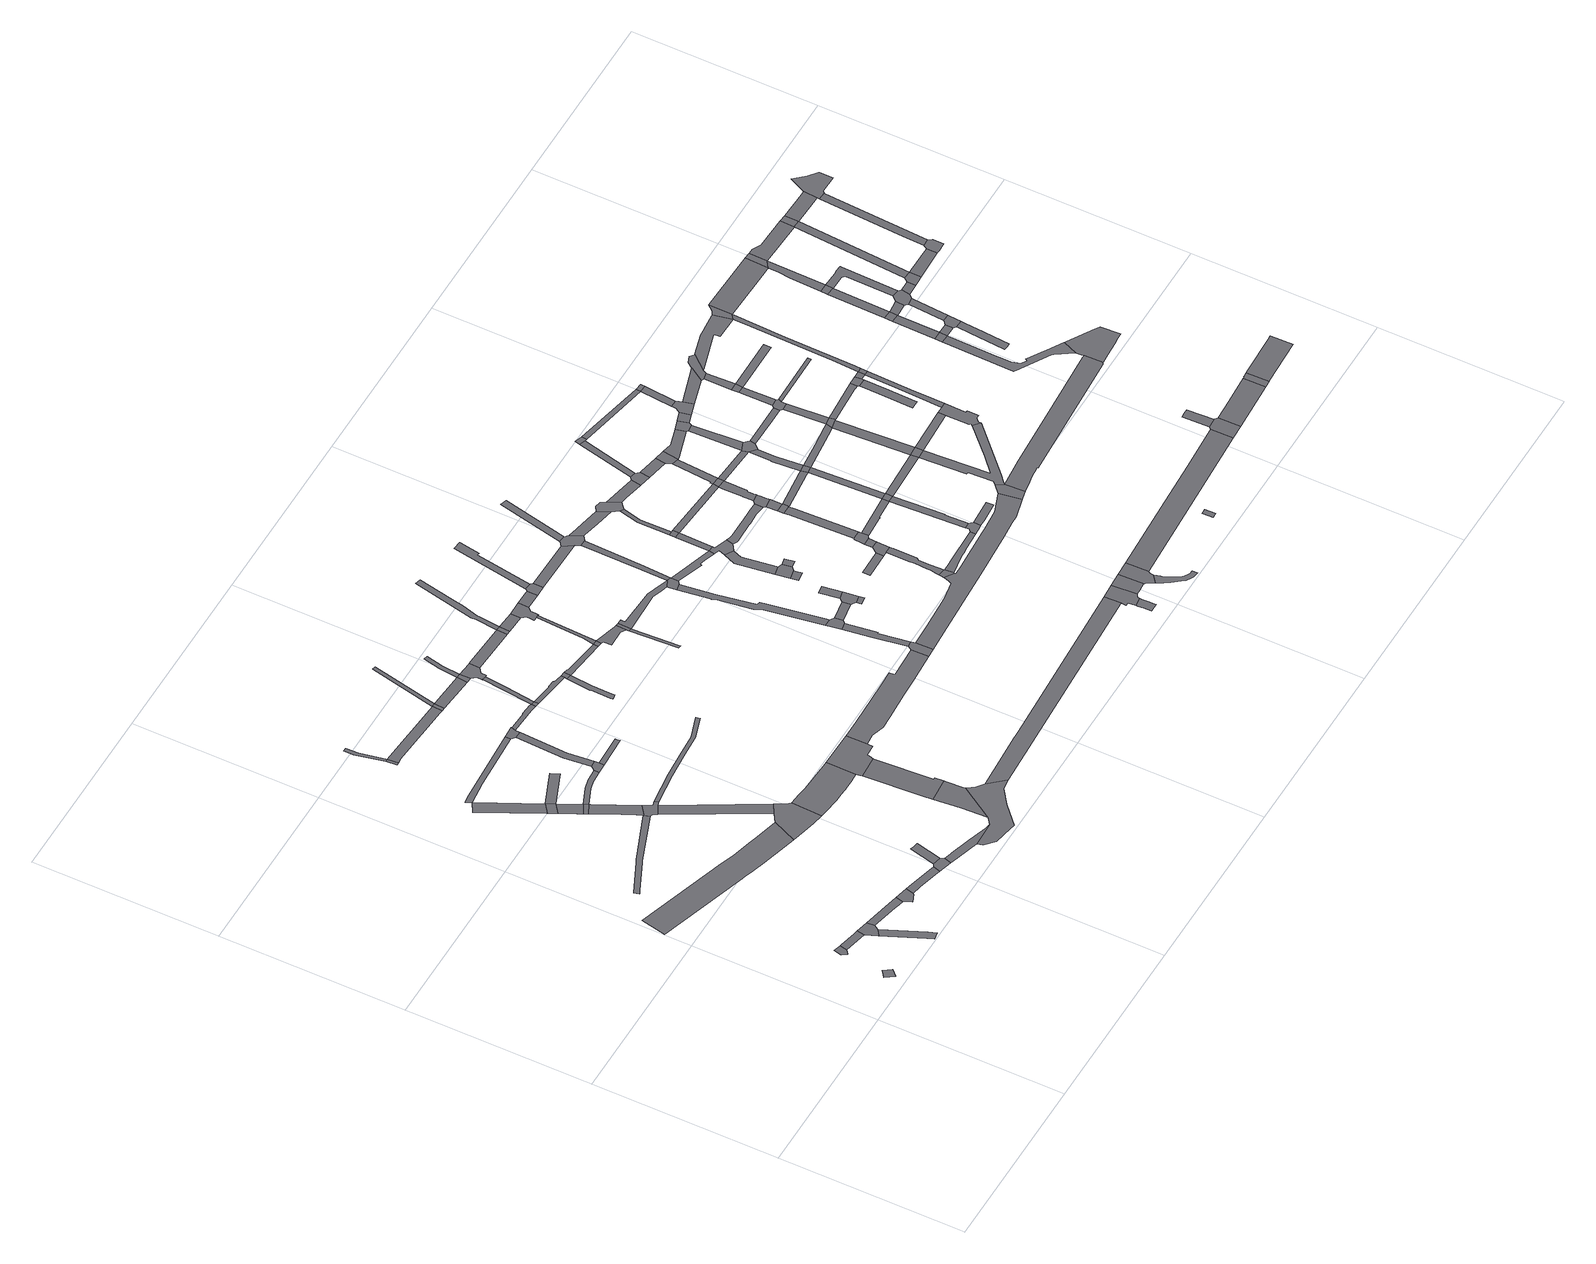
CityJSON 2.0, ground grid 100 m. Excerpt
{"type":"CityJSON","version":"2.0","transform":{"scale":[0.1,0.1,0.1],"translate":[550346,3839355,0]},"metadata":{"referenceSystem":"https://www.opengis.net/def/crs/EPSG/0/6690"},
"CityObjects":{
"road1":{"type":"Road","attributes":{"RoadStructureAttribute.sectionType":"1"},"geometry":[{"type":"MultiSurface","lod":"1","boundaries":[[[0,1,2,3,4]]]}]},
"road2":{"type":"Road","geometry":[{"type":"MultiSurface","lod":"1","boundaries":[[[5,6,7,8,9]]]}]},
"road3":{"type":"Road","attributes":{"RoadStructureAttribute.sectionType":"1"},"geometry":[{"type":"MultiSurface","lod":"1","boundaries":[[[10,11,9,8,12,13]]]}]},
"road4":{"type":"Road","geometry":[{"type":"MultiSurface","lod":"1","boundaries":[[[13,12,14,15,16,17]]]}]},
"road5":{"type":"Road","attributes":{"RoadStructureAttribute.sectionType":"1"},"geometry":[{"type":"MultiSurface","lod":"1","boundaries":[[[18,15,14,19,20,21]]]}]},
"road6":{"type":"Road","attributes":{"RoadStructureAttribute.sectionType":"1"},"geometry":[{"type":"MultiSurface","lod":"1","boundaries":[[[22,17,16,23,24,25,26]]]}]},
"road7":{"type":"Road","attributes":{"function":"3","RoadStructureAttribute.sectionType":"1"},"geometry":[{"type":"MultiSurface","lod":"1","boundaries":[[[27,28,29,30,31,32,33,34,35,36,37,38,39]]]}]},
"road8":{"type":"Road","geometry":[{"type":"MultiSurface","lod":"1","boundaries":[[[26,25,40,41,42,43,44]]]}]},
"road9":{"type":"Road","attributes":{"RoadStructureAttribute.sectionType":"1"},"geometry":[{"type":"MultiSurface","lod":"1","boundaries":[[[45,46,47,48,49,50,51,52,53]]]}]},
"road10":{"type":"Road","attributes":{"RoadStructureAttribute.sectionType":"1"},"geometry":[{"type":"MultiSurface","lod":"1","boundaries":[[[54,55,44,43,56,57,58,59]]]}]},
"road11":{"type":"Road","attributes":{"RoadStructureAttribute.sectionType":"1"},"geometry":[{"type":"MultiSurface","lod":"1","boundaries":[[[60,61,62,63]]]}]},
"road12":{"type":"Road","geometry":[{"type":"MultiSurface","lod":"1","boundaries":[[[63,62,64,65]]]}]},
"road13":{"type":"Road","attributes":{"RoadStructureAttribute.sectionType":"1"},"geometry":[{"type":"MultiSurface","lod":"1","boundaries":[[[66,67,65,64,68,69,70]]]}]},
"road14":{"type":"Road","geometry":[{"type":"MultiSurface","lod":"1","boundaries":[[[71,59,58,72,73,74]]]}]},
"road15":{"type":"Road","geometry":[{"type":"MultiSurface","lod":"1","boundaries":[[[70,69,75,76]]]}]},
"road16":{"type":"Road","attributes":{"RoadStructureAttribute.sectionType":"1"},"geometry":[{"type":"MultiSurface","lod":"1","boundaries":[[[77,76,75,78,79,80,81]]]}]},
"road17":{"type":"Road","geometry":[{"type":"MultiSurface","lod":"1","boundaries":[[[82,83,84,71,74]]]}]},
"road18":{"type":"Road","geometry":[{"type":"MultiSurface","lod":"1","boundaries":[[[85,86,87,81,80,45,53,88,89,90,91,92,93]]]}]},
"road19":{"type":"Road","geometry":[{"type":"MultiSurface","lod":"1","boundaries":[[[94,95,63,65]]]}]},
"road20":{"type":"Road","geometry":[{"type":"MultiSurface","lod":"1","boundaries":[[[96,97,98,99]]]}]},
"road21":{"type":"Road","geometry":[{"type":"MultiSurface","lod":"1","boundaries":[[[100,101,102,39,38,103,104,105,106]]]}]},
"road22":{"type":"Road","attributes":{"RoadStructureAttribute.sectionType":"1"},"geometry":[{"type":"MultiSurface","lod":"1","boundaries":[[[107,108,91,90,102,101]]]}]},
"road23":{"type":"Road","attributes":{"RoadStructureAttribute.sectionType":"1"},"geometry":[{"type":"MultiSurface","lod":"1","boundaries":[[[109,110,97,96,111,112]]]}]},
"road24":{"type":"Road","attributes":{"RoadStructureAttribute.sectionType":"1"},"geometry":[{"type":"MultiSurface","lod":"1","boundaries":[[[113,114,115,70,76,116,117,118]]]}]},
"road25":{"type":"Road","attributes":{"RoadStructureAttribute.sectionType":"1"},"geometry":[{"type":"MultiSurface","lod":"1","boundaries":[[[119,120,121,60,122,123]]]}]},
"road26":{"type":"Road","geometry":[{"type":"MultiSurface","lod":"1","boundaries":[[[124,125,126,127,73,72,128,129,130]]]}]},
"road27":{"type":"Road","geometry":[{"type":"MultiSurface","lod":"1","boundaries":[[[131,132,113,118,133,134]]]}]},
"road28":{"type":"Road","attributes":{"RoadStructureAttribute.sectionType":"1"},"geometry":[{"type":"MultiSurface","lod":"1","boundaries":[[[135,96,99,136,137,138,139]]]}]},
"road29":{"type":"Road","attributes":{"RoadStructureAttribute.sectionType":"1"},"geometry":[{"type":"MultiSurface","lod":"1","boundaries":[[[140,141,132,131,142,143]]]}]},
"road30":{"type":"Road","attributes":{"function":"3","RoadStructureAttribute.sectionType":"1"},"geometry":[{"type":"MultiSurface","lod":"1","boundaries":[[[144,145,146,147,148,106,105,149,150,151,152,153,154,155,156,157,158]]]}]},
"road31":{"type":"Road","geometry":[{"type":"MultiSurface","lod":"1","boundaries":[[[159,160,161,162,163,164,165,130,129,166,167,168,169,170,171,172,173,174,175]]]}]},
"road32":{"type":"Road","geometry":[{"type":"MultiSurface","lod":"1","boundaries":[[[176,177,178,179,134,133]]]}]},
"road33":{"type":"Road","attributes":{"RoadStructureAttribute.sectionType":"1"},"geometry":[{"type":"MultiSurface","lod":"1","boundaries":[[[180,181,182,183,184,185,186,187,188,93,92]]]}]},
"road34":{"type":"Road","geometry":[{"type":"MultiSurface","lod":"1","boundaries":[[[189,119,123,140,143,190]]]}]},
"road35":{"type":"Road","attributes":{"function":"3","RoadStructureAttribute.sectionType":"1"},"geometry":[{"type":"MultiSurface","lod":"1","boundaries":[[[191,165,164,192,193,194,195,196]]]}]},
"road36":{"type":"Road","attributes":{"function":"3","RoadStructureAttribute.sectionType":"7"},"geometry":[{"type":"MultiSurface","lod":"1","boundaries":[[[197,198,199,200,201,202,196,195]]]}]},
"road37":{"type":"Road","geometry":[{"type":"MultiSurface","lod":"1","boundaries":[[[203,139,138,204,205]]]}]},
"road38":{"type":"Road","attributes":{"RoadStructureAttribute.sectionType":"1"},"geometry":[{"type":"MultiSurface","lod":"1","boundaries":[[[206,207,208,209,189,190,210,211,212]]]}]},
"road39":{"type":"Road","geometry":[{"type":"MultiSurface","lod":"1","boundaries":[[[213,214,158,157,201,200,215,216,217,218,219]]]}]},
"road40":{"type":"Road","attributes":{"RoadStructureAttribute.sectionType":"1"},"geometry":[{"type":"MultiSurface","lod":"1","boundaries":[[[220,221,203,205,222]]]}]},
"road41":{"type":"Road","attributes":{"RoadStructureAttribute.sectionType":"1"},"geometry":[{"type":"MultiSurface","lod":"1","boundaries":[[[223,224,205,204,225,226]]]}]},
"road42":{"type":"Road","geometry":[{"type":"MultiSurface","lod":"1","boundaries":[[[212,211,227,228]]]}]},
"road43":{"type":"Road","attributes":{"RoadStructureAttribute.sectionType":"1"},"geometry":[{"type":"MultiSurface","lod":"1","boundaries":[[[229,230,212,228,231,232]]]}]},
"road44":{"type":"Road","geometry":[{"type":"MultiSurface","lod":"1","boundaries":[[[226,225,233,234]]]}]},
"road45":{"type":"Road","attributes":{"RoadStructureAttribute.sectionType":"1"},"geometry":[{"type":"MultiSurface","lod":"1","boundaries":[[[235,236,237,238,228,227,239,240]]]}]},
"road46":{"type":"Road","geometry":[{"type":"MultiSurface","lod":"1","boundaries":[[[241,234,233,242,243,244,229,232,245,246,247,248,249]]]}]},
"road47":{"type":"Road","geometry":[{"type":"MultiSurface","lod":"1","boundaries":[[[250,251,252,253,226,234]]]}]},
"road48":{"type":"Road","attributes":{"RoadStructureAttribute.sectionType":"1"},"geometry":[{"type":"MultiSurface","lod":"1","boundaries":[[[254,255,256,257,258,259,260,261,262,263,264]]]}]},
"road49":{"type":"Road","geometry":[{"type":"MultiSurface","lod":"1","boundaries":[[[240,239,254,264,265]]]}]},
"road50":{"type":"Road","attributes":{"RoadStructureAttribute.sectionType":"1"},"geometry":[{"type":"MultiSurface","lod":"1","boundaries":[[[266,267,249,248,268,269]]]}]},
"road51":{"type":"Road","attributes":{"RoadStructureAttribute.sectionType":"1"},"geometry":[{"type":"MultiSurface","lod":"1","boundaries":[[[270,271,265,264,272,273]]]}]},
"road52":{"type":"Road","attributes":{"RoadStructureAttribute.sectionType":"1"},"geometry":[{"type":"MultiSurface","lod":"1","boundaries":[[[274,275,276,277,278,219,218,279,280,281,282,283,284,285,286]]]}]},
"road53":{"type":"Road","geometry":[{"type":"MultiSurface","lod":"1","boundaries":[[[269,268,287,288]]]}]},
"road54":{"type":"Road","geometry":[{"type":"MultiSurface","lod":"1","boundaries":[[[273,272,289,290]]]}]},
"road55":{"type":"Road","attributes":{"RoadStructureAttribute.sectionType":"1"},"geometry":[{"type":"MultiSurface","lod":"1","boundaries":[[[291,292,288,287,293,294]]]}]},
"road56":{"type":"Road","attributes":{"RoadStructureAttribute.sectionType":"1"},"geometry":[{"type":"MultiSurface","lod":"1","boundaries":[[[295,296,297,273,290,298]]]}]},
"road57":{"type":"Road","attributes":{"RoadStructureAttribute.sectionType":"1"},"geometry":[{"type":"MultiSurface","lod":"1","boundaries":[[[299,290,289,300,301,302,303,304]]]}]},
"road58":{"type":"Road","attributes":{"RoadStructureAttribute.sectionType":"1"},"geometry":[{"type":"MultiSurface","lod":"1","boundaries":[[[305,306,307,308,309,310]]]}]},
"road59":{"type":"Road","attributes":{"RoadStructureAttribute.sectionType":"1"},"geometry":[{"type":"MultiSurface","lod":"1","boundaries":[[[311,312,313,269,288,314,315,316,317,318]]]}]},
"road60":{"type":"Road","attributes":{"function":"3","RoadStructureAttribute.sectionType":"1"},"geometry":[{"type":"MultiSurface","lod":"1","boundaries":[[[319,320,321,322,323,324,175,174,325,326]]]}]},
"road61":{"type":"Road","geometry":[{"type":"MultiSurface","lod":"1","boundaries":[[[294,293,327,328,329,295,298,330,331,332,333,334]]]}]},
"road62":{"type":"Road","geometry":[{"type":"MultiSurface","lod":"1","boundaries":[[[304,303,310,309,335]]]}]},
"road63":{"type":"Road","attributes":{"RoadStructureAttribute.sectionType":"1"},"geometry":[{"type":"MultiSurface","lod":"1","boundaries":[[[336,334,333,337,338]]]}]},
"road64":{"type":"Road","geometry":[{"type":"MultiSurface","lod":"1","boundaries":[[[339,340,286,285,341,342]]]}]},
"road65":{"type":"Road","geometry":[{"type":"MultiSurface","lod":"1","boundaries":[[[343,344,338,337,345,346,347,348]]]}]},
"road66":{"type":"Road","attributes":{"RoadStructureAttribute.sectionType":"1"},"geometry":[{"type":"MultiSurface","lod":"1","boundaries":[[[349,350,351,352,353,335,309,354,355,356,357,358]]]}]},
"road67":{"type":"Road","attributes":{"RoadStructureAttribute.sectionType":"1"},"geometry":[{"type":"MultiSurface","lod":"1","boundaries":[[[359,360,361,362,363,364,340,339]]]}]},
"road68":{"type":"Road","geometry":[{"type":"MultiSurface","lod":"1","boundaries":[[[365,366,367,363,362,368,369]]]}]},
"road69":{"type":"Road","attributes":{"RoadStructureAttribute.sectionType":"1"},"geometry":[{"type":"MultiSurface","lod":"1","boundaries":[[[370,343,348,371,372,373]]]}]},
"road70":{"type":"Road","attributes":{"RoadStructureAttribute.sectionType":"1"},"geometry":[{"type":"MultiSurface","lod":"1","boundaries":[[[374,375,376,377,378,379,380,381,382,383,384,385,366,365]]]}]},
"road71":{"type":"Road","attributes":{"RoadStructureAttribute.sectionType":"1"},"geometry":[{"type":"MultiSurface","lod":"1","boundaries":[[[386,369,368,387]]]}]},
"road72":{"type":"Road","geometry":[{"type":"MultiSurface","lod":"1","boundaries":[[[358,357,380,379,388,389]]]}]},
"road73":{"type":"Road","attributes":{"RoadStructureAttribute.sectionType":"1"},"geometry":[{"type":"MultiSurface","lod":"1","boundaries":[[[390,346,345,391,392,393]]]}]},
"road74":{"type":"Road","geometry":[{"type":"MultiSurface","lod":"1","boundaries":[[[394,395,386,387,396,397]]]}]},
"road75":{"type":"Road","geometry":[{"type":"MultiSurface","lod":"1","boundaries":[[[398,399,397,396]]]}]},
"road76":{"type":"Road","attributes":{"RoadStructureAttribute.sectionType":"1"},"geometry":[{"type":"MultiSurface","lod":"1","boundaries":[[[400,401,395,394]]]}]},
"road77":{"type":"Road","attributes":{"RoadStructureAttribute.sectionType":"1"},"geometry":[{"type":"MultiSurface","lod":"1","boundaries":[[[402,403,358,389,404,405]]]}]},
"road78":{"type":"Road","attributes":{"RoadStructureAttribute.sectionType":"1"},"geometry":[{"type":"MultiSurface","lod":"1","boundaries":[[[406,389,388,407,408,409,410,411]]]}]},
"road79":{"type":"Road","attributes":{"RoadStructureAttribute.sectionType":"1"},"geometry":[{"type":"MultiSurface","lod":"1","boundaries":[[[412,413,414,415]]]}]},
"road80":{"type":"Road","geometry":[{"type":"MultiSurface","lod":"1","boundaries":[[[416,417,393,392,418,402,405,419,420,421,422,423,424]]]}]},
"road81":{"type":"Road","geometry":[{"type":"MultiSurface","lod":"1","boundaries":[[[425,426,415,414,427,428]]]}]},
"road82":{"type":"Road","attributes":{"RoadStructureAttribute.sectionType":"1"},"geometry":[{"type":"MultiSurface","lod":"1","boundaries":[[[429,430,426,425,431,432]]]}]},
"road83":{"type":"Road","geometry":[{"type":"MultiSurface","lod":"1","boundaries":[[[433,434,428,427]]]}]},
"road84":{"type":"Road","attributes":{"RoadStructureAttribute.sectionType":"1"},"geometry":[{"type":"MultiSurface","lod":"1","boundaries":[[[435,416,424,436]]]}]},
"road85":{"type":"Road","geometry":[{"type":"MultiSurface","lod":"1","boundaries":[[[411,410,437,429,432,438,439,440,441,442]]]}]},
"road86":{"type":"Road","attributes":{"RoadStructureAttribute.sectionType":"1"},"geometry":[{"type":"MultiSurface","lod":"1","boundaries":[[[443,411,442,444]]]}]},
"road87":{"type":"Road","attributes":{"RoadStructureAttribute.sectionType":"1"},"geometry":[{"type":"MultiSurface","lod":"1","boundaries":[[[445,446,447,421,420,448,449,450,451]]]}]},
"road88":{"type":"Road","geometry":[{"type":"MultiSurface","lod":"1","boundaries":[[[452,453,454,455]]]}]},
"road89":{"type":"Road","attributes":{"RoadStructureAttribute.sectionType":"1"},"geometry":[{"type":"MultiSurface","lod":"1","boundaries":[[[456,457,458,459,460,461,462,463,464,465]]]}]},
"road90":{"type":"Road","geometry":[{"type":"MultiSurface","lod":"1","boundaries":[[[466,467,443,444,468]]]}]},
"road91":{"type":"Road","geometry":[{"type":"MultiSurface","lod":"1","boundaries":[[[469,470,471,472,473,474,475,476,477,478]]]}]},
"road92":{"type":"Road","geometry":[{"type":"MultiSurface","lod":"1","boundaries":[[[479,319,326,480,481,482,460,459,483,484,485]]]}]},
"road93":{"type":"Road","geometry":[{"type":"MultiSurface","lod":"1","boundaries":[[[486,487,488,489,490,491,492,493,473,472,494,495,496,497,498,499,500,342,341,501,502,503,504,505,506,507]]]}]},
"road94":{"type":"Road","attributes":{"RoadStructureAttribute.sectionType":"1"},"geometry":[{"type":"MultiSurface","lod":"1","boundaries":[[[508,509,510,467,466,511,512]]]}]},
"road95":{"type":"Road","attributes":{"RoadStructureAttribute.sectionType":"1"},"geometry":[{"type":"MultiSurface","lod":"1","boundaries":[[[513,514,515,516,517,518,519,520,469,478,521,522,523,524,525]]]}]},
"road96":{"type":"Road","geometry":[{"type":"MultiSurface","lod":"1","boundaries":[[[526,452,455,513,525,527]]]}]},
"road97":{"type":"Road","geometry":[{"type":"MultiSurface","lod":"1","boundaries":[[[528,451,450,529,508,512,530,531,532,533,534,535]]]}]},
"road98":{"type":"Road","attributes":{"function":"3","RoadStructureAttribute.sectionType":"1"},"geometry":[{"type":"MultiSurface","lod":"1","boundaries":[[[536,479,485,537,538,539]]]}]},
"road99":{"type":"Road","attributes":{"RoadStructureAttribute.sectionType":"1"},"geometry":[{"type":"MultiSurface","lod":"1","boundaries":[[[540,541,542,543,544,545,439,438,546,547,548,549,550,551,552,553,554,555,556,557,558]]]}]},
"road100":{"type":"Road","attributes":{"RoadStructureAttribute.sectionType":"1"},"geometry":[{"type":"MultiSurface","lod":"1","boundaries":[[[559,526,527,560]]]}]},
"road101":{"type":"Road","geometry":[{"type":"MultiSurface","lod":"1","boundaries":[[[561,562,563,564,559,560,565,566,567,568,569]]]}]},
"road102":{"type":"Road","attributes":{"RoadStructureAttribute.sectionType":"1"},"geometry":[{"type":"MultiSurface","lod":"1","boundaries":[[[570,571,572,476,475,573,574,575,576,577,578]]]}]},
"road103":{"type":"Road","attributes":{"RoadStructureAttribute.sectionType":"1"},"geometry":[{"type":"MultiSurface","lod":"1","boundaries":[[[468,444,579,580]]]}]},
"road104":{"type":"Road","geometry":[{"type":"MultiSurface","lod":"1","boundaries":[[[581,536,539,582,583,584,585,586,587,588,589]]]}]},
"road105":{"type":"Road","attributes":{"RoadStructureAttribute.sectionType":"1"},"geometry":[{"type":"MultiSurface","lod":"1","boundaries":[[[590,591,592,593,594,595,596,585,584,597,598,599,600,601,602,603,604,605]]]}]},
"road106":{"type":"Road","attributes":{"RoadStructureAttribute.sectionType":"1"},"geometry":[{"type":"MultiSurface","lod":"1","boundaries":[[[606,607,608,609,610,533,532,611,612,613,614]]]}]},
"road107":{"type":"Road","attributes":{"RoadStructureAttribute.sectionType":"1"},"geometry":[{"type":"MultiSurface","lod":"1","boundaries":[[[615,616,617,618,562,561]]]}]},
"road108":{"type":"Road","geometry":[{"type":"MultiSurface","lod":"1","boundaries":[[[619,620,617,616,621]]]}]},
"road109":{"type":"Road","attributes":{"RoadStructureAttribute.sectionType":"1"},"geometry":[{"type":"MultiSurface","lod":"1","boundaries":[[[622,623,624,625,620,619]]]}]},
"road110":{"type":"Road","geometry":[{"type":"MultiSurface","lod":"1","boundaries":[[[626,627,628,629,630,631,558,557,632,624,623]]]}]},
"road111":{"type":"Road","attributes":{"RoadStructureAttribute.sectionType":"1"},"geometry":[{"type":"MultiSurface","lod":"1","boundaries":[[[633,634,635,569,568,636,637,638,639,640]]]}]},
"road112":{"type":"Road","geometry":[{"type":"MultiSurface","lod":"1","boundaries":[[[641,614,613,642,643,644]]]}]},
"road113":{"type":"Road","geometry":[{"type":"MultiSurface","lod":"1","boundaries":[[[645,646,647,648,570,578,649,650,651,652,653]]]}]},
"road114":{"type":"Road","attributes":{"RoadStructureAttribute.sectionType":"1"},"geometry":[{"type":"MultiSurface","lod":"1","boundaries":[[[579,654,655,656,657,658,659,660,630,629,661,662,663,664,665,666]]]}]},
"road115":{"type":"Road","geometry":[{"type":"MultiSurface","lod":"1","boundaries":[[[580,579,666,667]]]}]},
"road116":{"type":"Road","attributes":{"RoadStructureAttribute.sectionType":"1"},"geometry":[{"type":"MultiSurface","lod":"1","boundaries":[[[640,646,645,668,669,670]]]}]},
"road117":{"type":"Road","attributes":{"RoadStructureAttribute.sectionType":"1"},"geometry":[{"type":"MultiSurface","lod":"1","boundaries":[[[671,643,642,672,673]]]}]},
"road118":{"type":"Road","attributes":{"RoadStructureAttribute.sectionType":"1"},"geometry":[{"type":"MultiSurface","lod":"1","boundaries":[[[674,675,619,621,676,677]]]}]},
"road119":{"type":"Road","attributes":{"RoadStructureAttribute.sectionType":"1"},"geometry":[{"type":"MultiSurface","lod":"1","boundaries":[[[678,641,644,679]]]}]},
"road120":{"type":"Road","attributes":{"RoadStructureAttribute.sectionType":"1"},"geometry":[{"type":"MultiSurface","lod":"1","boundaries":[[[680,681,682,580,667,683,684]]]}]},
"road121":{"type":"Road","attributes":{"RoadStructureAttribute.sectionType":"1"},"geometry":[{"type":"MultiSurface","lod":"1","boundaries":[[[685,686,687,688,653,652]]]}]},
"road122":{"type":"Road","geometry":[{"type":"MultiSurface","lod":"1","boundaries":[[[633,640,670,689]]]}]},
"road123":{"type":"Road","geometry":[{"type":"MultiSurface","lod":"1","boundaries":[[[673,672,690,691,680,684,692]]]}]},
"road124":{"type":"Road","geometry":[{"type":"MultiSurface","lod":"1","boundaries":[[[684,683,693]]]}]},
"road125":{"type":"Road","attributes":{"RoadStructureAttribute.sectionType":"1"},"geometry":[{"type":"MultiSurface","lod":"1","boundaries":[[[694,695,677,696,633,689]]]}]},
"road126":{"type":"Road","attributes":{"RoadStructureAttribute.sectionType":"1"},"geometry":[{"type":"MultiSurface","lod":"1","boundaries":[[[667,666,697,698]]]}]},
"road127":{"type":"Road","geometry":[{"type":"MultiSurface","lod":"1","boundaries":[[[699,678,679,700,701]]]}]},
"road128":{"type":"Road","geometry":[{"type":"MultiSurface","lod":"1","boundaries":[[[702,674,677,695]]]}]},
"road129":{"type":"Road","attributes":{"RoadStructureAttribute.sectionType":"1"},"geometry":[{"type":"MultiSurface","lod":"1","boundaries":[[[697,703,704,674,702,705,706]]]}]},
"road130":{"type":"Road","attributes":{"RoadStructureAttribute.sectionType":"1"},"geometry":[{"type":"MultiSurface","lod":"1","boundaries":[[[707,708,692,684,693,709,710]]]}]},
"road131":{"type":"Road","attributes":{"RoadStructureAttribute.sectionType":"1"},"geometry":[{"type":"MultiSurface","lod":"1","boundaries":[[[711,689,670,712]]]}]},
"road132":{"type":"Road","geometry":[{"type":"MultiSurface","lod":"1","boundaries":[[[713,486,507,714,715]]]}]},
"road133":{"type":"Road","geometry":[{"type":"MultiSurface","lod":"1","boundaries":[[[716,698,697,706,717,718]]]}]},
"road134":{"type":"Road","geometry":[{"type":"MultiSurface","lod":"1","boundaries":[[[719,720,721,722]]]}]},
"road135":{"type":"Road","attributes":{"RoadStructureAttribute.sectionType":"1"},"geometry":[{"type":"MultiSurface","lod":"1","boundaries":[[[723,724,725,698,716]]]}]},
"road136":{"type":"Road","geometry":[{"type":"MultiSurface","lod":"1","boundaries":[[[726,707,710,724,723,727]]]}]},
"road137":{"type":"Road","attributes":{"function":"3","RoadStructureAttribute.sectionType":"1"},"geometry":[{"type":"MultiSurface","lod":"1","boundaries":[[[728,729,730,581,589,731,732]]]}]},
"road138":{"type":"Road","attributes":{"RoadStructureAttribute.sectionType":"1"},"geometry":[{"type":"MultiSurface","lod":"1","boundaries":[[[733,734,735,736,737,702,695,738,739,740]]]}]},
"road139":{"type":"Road","attributes":{"RoadStructureAttribute.sectionType":"1"},"geometry":[{"type":"MultiSurface","lod":"1","boundaries":[[[701,700,741,742]]]}]},
"road140":{"type":"Road","attributes":{"RoadStructureAttribute.sectionType":"1"},"geometry":[{"type":"MultiSurface","lod":"1","boundaries":[[[743,726,727,744]]]}]},
"road141":{"type":"Road","geometry":[{"type":"MultiSurface","lod":"1","boundaries":[[[745,711,712,746]]]}]},
"road142":{"type":"Road","attributes":{"RoadStructureAttribute.sectionType":"1"},"geometry":[{"type":"MultiSurface","lod":"1","boundaries":[[[718,717,747,748,749]]]}]},
"road143":{"type":"Road","attributes":{"RoadStructureAttribute.sectionType":"1"},"geometry":[{"type":"MultiSurface","lod":"1","boundaries":[[[750,740,711,745]]]}]},
"road144":{"type":"Road","geometry":[{"type":"MultiSurface","lod":"1","boundaries":[[[751,752,753,754,743,744,755,756,757,758,759]]]}]},
"road145":{"type":"Road","attributes":{"RoadStructureAttribute.sectionType":"1"},"geometry":[{"type":"MultiSurface","lod":"1","boundaries":[[[760,761,746,712,762,763,764,713,715,765,766,767,768,769]]]}]},
"road146":{"type":"Road","geometry":[{"type":"MultiSurface","lod":"1","boundaries":[[[770,733,740,750,771]]]}]},
"road147":{"type":"Road","attributes":{"RoadStructureAttribute.sectionType":"1"},"geometry":[{"type":"MultiSurface","lod":"1","boundaries":[[[741,751,759,772]]]}]},
"road148":{"type":"Road","attributes":{"RoadStructureAttribute.sectionType":"1"},"geometry":[{"type":"MultiSurface","lod":"1","boundaries":[[[773,774,733,770]]]}]},
"road149":{"type":"Road","geometry":[{"type":"MultiSurface","lod":"1","boundaries":[[[742,741,772,775]]]}]},
"road150":{"type":"Road","attributes":{"RoadStructureAttribute.sectionType":"1"},"geometry":[{"type":"MultiSurface","lod":"1","boundaries":[[[776,745,746,777]]]}]},
"road151":{"type":"Road","geometry":[{"type":"MultiSurface","lod":"1","boundaries":[[[778,779,749,748,774,773,780,781]]]}]},
"road152":{"type":"Road","attributes":{"RoadStructureAttribute.sectionType":"1"},"geometry":[{"type":"MultiSurface","lod":"1","boundaries":[[[782,756,755,783]]]}]},
"road153":{"type":"Road","attributes":{"RoadStructureAttribute.sectionType":"1"},"geometry":[{"type":"MultiSurface","lod":"1","boundaries":[[[784,785,779,778]]]}]},
"road154":{"type":"Road","geometry":[{"type":"MultiSurface","lod":"1","boundaries":[[[786,787,785,784]]]}]},
"road155":{"type":"Road","attributes":{"RoadStructureAttribute.sectionType":"1"},"geometry":[{"type":"MultiSurface","lod":"1","boundaries":[[[788,770,771,789,790,791,792]]]}]},
"road156":{"type":"Road","attributes":{"RoadStructureAttribute.sectionType":"1"},"geometry":[{"type":"MultiSurface","lod":"1","boundaries":[[[793,794,795,787,786]]]}]},
"road157":{"type":"Road","geometry":[{"type":"MultiSurface","lod":"1","boundaries":[[[796,776,777,797,798,769,768,799,800,801,802,803,804]]]}]},
"road158":{"type":"Road","attributes":{"RoadStructureAttribute.sectionType":"7"},"geometry":[{"type":"MultiSurface","lod":"1","boundaries":[[[805,806,807,808,715,714,809,810,811,812,813,814,815,816,817]]]}]},
"road159":{"type":"Road","geometry":[{"type":"MultiSurface","lod":"1","boundaries":[[[818,819,820,782,783,794,793,821,822]]]}]},
"road160":{"type":"Road","attributes":{"RoadStructureAttribute.sectionType":"1"},"geometry":[{"type":"MultiSurface","lod":"1","boundaries":[[[823,824,781,780]]]}]},
"road161":{"type":"Road","attributes":{"RoadStructureAttribute.sectionType":"1"},"geometry":[{"type":"MultiSurface","lod":"1","boundaries":[[[825,826,827,828,829,830,831]]]}]},
"road162":{"type":"Road","attributes":{"RoadStructureAttribute.sectionType":"1"},"geometry":[{"type":"MultiSurface","lod":"1","boundaries":[[[832,833,834,835,836,796,804,837,838,839]]]}]},
"road163":{"type":"Road","geometry":[{"type":"MultiSurface","lod":"1","boundaries":[[[840,792,791,825,831,841,842]]]}]},
"road164":{"type":"Road","attributes":{"RoadStructureAttribute.sectionType":"1"},"geometry":[{"type":"MultiSurface","lod":"1","boundaries":[[[843,844,786,784]]]}]},
"road165":{"type":"Road","attributes":{"RoadStructureAttribute.sectionType":"1"},"geometry":[{"type":"MultiSurface","lod":"1","boundaries":[[[845,846,842,841,832]]]}]},
"road166":{"type":"Road","geometry":[{"type":"MultiSurface","lod":"1","boundaries":[[[847,848,849,728,732,850,851]]]}]},
"road167":{"type":"Road","geometry":[{"type":"MultiSurface","lod":"1","boundaries":[[[852,845,832,839,853]]]}]},
"road168":{"type":"Road","geometry":[{"type":"MultiSurface","lod":"1","boundaries":[[[854,855,856,857,858,849,848]]]}]},
"road169":{"type":"Road","attributes":{"RoadStructureAttribute.sectionType":"1"},"geometry":[{"type":"MultiSurface","lod":"1","boundaries":[[[859,860,861,862,863,822,821,864,865,866,867,868,869]]]}]},
"road170":{"type":"Road","attributes":{"RoadStructureAttribute.sectionType":"1"},"geometry":[{"type":"MultiSurface","lod":"1","boundaries":[[[870,871,872,873,869,874,875,852,853]]]}]},
"road171":{"type":"Road","attributes":{"function":"3","RoadStructureAttribute.sectionType":"1"},"geometry":[{"type":"MultiSurface","lod":"1","boundaries":[[[876,877,851,850,878]]]}]},
"road172":{"type":"Road","geometry":[{"type":"MultiSurface","lod":"1","boundaries":[[[879,880,881,882,859,869,873]]]}]},
"road173":{"type":"Road","geometry":[{"type":"MultiSurface","lod":"1","boundaries":[[[883,884,885,886]]]}]},
"road174":{"type":"Road","attributes":{"RoadStructureAttribute.sectionType":"1"},"geometry":[{"type":"MultiSurface","lod":"1","boundaries":[[[884,887,888,889,890,891,892,893,894,895,896,897,898,899,900,901,902,885]]]}]},
"road175":{"type":"Road","geometry":[{"type":"MultiSurface","lod":"1","boundaries":[[[903,904,905,906,907,876,878,908]]]}]},
"road176":{"type":"Road","attributes":{"RoadStructureAttribute.sectionType":"1"},"geometry":[{"type":"MultiSurface","lod":"1","boundaries":[[[909,883,886,910]]]}]},
"road177":{"type":"Road","attributes":{"RoadStructureAttribute.sectionType":"1"},"geometry":[{"type":"MultiSurface","lod":"1","boundaries":[[[886,885,911,912]]]}]},
"road178":{"type":"Road","attributes":{"RoadStructureAttribute.sectionType":"1"},"geometry":[{"type":"MultiSurface","lod":"1","boundaries":[[[913,914,915,916,917,918,919,920,921]]]}]},
"road179":{"type":"Road","geometry":[{"type":"MultiSurface","lod":"1","boundaries":[[[922,909,910,923]]]}]},
"road180":{"type":"Road","geometry":[{"type":"MultiSurface","lod":"1","boundaries":[[[924,925,912,911,913,921,926]]]}]},
"road181":{"type":"Road","geometry":[{"type":"MultiSurface","lod":"1","boundaries":[[[927,928,892,891,929,805,817,930,931,932,933,934]]]}]},
"road182":{"type":"Road","attributes":{"RoadStructureAttribute.sectionType":"7"},"geometry":[{"type":"MultiSurface","lod":"1","boundaries":[[[935,879,873,936,937,938]]]}]},
"road183":{"type":"Road","attributes":{"RoadStructureAttribute.sectionType":"1"},"geometry":[{"type":"MultiSurface","lod":"1","boundaries":[[[939,940,922,923,941]]]}]},
"road184":{"type":"Road","attributes":{"RoadStructureAttribute.sectionType":"1"},"geometry":[{"type":"MultiSurface","lod":"1","boundaries":[[[942,943,923,910,944]]]}]},
"road185":{"type":"Road","attributes":{"RoadStructureAttribute.sectionType":"1"},"geometry":[{"type":"MultiSurface","lod":"1","boundaries":[[[945,946,947,948,924,926]]]}]},
"road186":{"type":"Road","attributes":{"function":"3","RoadStructureAttribute.sectionType":"7"},"geometry":[{"type":"MultiSurface","lod":"1","boundaries":[[[949,950,951,952,903,908,953,954,955]]]}]},
"road187":{"type":"Road","geometry":[{"type":"MultiSurface","lod":"1","boundaries":[[[956,939,941,957]]]}]},
"road188":{"type":"Road","geometry":[{"type":"MultiSurface","lod":"1","boundaries":[[[958,942,944,959,947,946,960,961,962,963]]]}]},
"road189":{"type":"Road","attributes":{"RoadStructureAttribute.sectionType":"1"},"geometry":[{"type":"MultiSurface","lod":"1","boundaries":[[[964,965,966,967,968,957,941,969,970,971,958,963]]]}]},
"road190":{"type":"Road","attributes":{"RoadStructureAttribute.sectionType":"1"},"geometry":[{"type":"MultiSurface","lod":"1","boundaries":[[[972,937,973,974,956,957]]]}]},
"road191":{"type":"Road","attributes":{"RoadStructureAttribute.sectionType":"1"},"geometry":[{"type":"MultiSurface","lod":"1","boundaries":[[[975,962,961,976,977]]]}]},
"road192":{"type":"Road","geometry":[{"type":"MultiSurface","lod":"1","boundaries":[[[938,937,972,978]]]}]},
"road193":{"type":"Road","geometry":[{"type":"MultiSurface","lod":"1","boundaries":[[[979,975,977,980,981,982]]]}]},
"road194":{"type":"Road","attributes":{"RoadStructureAttribute.sectionType":"1"},"geometry":[{"type":"MultiSurface","lod":"1","boundaries":[[[983,984,978,972,985,986,987]]]}]},
"road195":{"type":"Road","attributes":{"RoadStructureAttribute.sectionType":"1"},"geometry":[{"type":"MultiSurface","lod":"1","boundaries":[[[988,989,982,981,990,991,992]]]}]},
"road196":{"type":"Road","attributes":{"RoadStructureAttribute.sectionType":"1"},"geometry":[{"type":"MultiSurface","lod":"1","boundaries":[[[986,979,982,993]]]}]},
"road197":{"type":"Road","geometry":[{"type":"MultiSurface","lod":"1","boundaries":[[[994,995,996,997,998,992,991,999,1000,1001]]]}]},
"road198":{"type":"Road","geometry":[{"type":"MultiSurface","lod":"1","boundaries":[[[987,986,993,1002]]]}]},
"road199":{"type":"Road","attributes":{"RoadStructureAttribute.sectionType":"1"},"geometry":[{"type":"MultiSurface","lod":"1","boundaries":[[[1003,1004,996,995,1005,1006]]]}]},
"road200":{"type":"Road","attributes":{"RoadStructureAttribute.sectionType":"1"},"geometry":[{"type":"MultiSurface","lod":"1","boundaries":[[[1007,1008,1002,993,1009,1010,1011,1012]]]}]},
"road201":{"type":"Road","geometry":[{"type":"MultiSurface","lod":"1","boundaries":[[[1013,1014,1012,1011,1003,1006,1015,1016,1017,1018,1019]]]}]}
},
"vertices":[
[288,131,0],[270,118,0],[252,104,0],[286,58,0],[317,92,0],
[293,391,0],[284,349,0],[302,325,0],[324,342,0],[333,382,0],
[431,360,0],[343,380,0],[448,314,0],[454,356,0],
[475,251,0],[510,274,0],[523,298,0],[521,341,0],
[605,57,0],[568,41,0],[583,8,0],[623,16,0],
[681,305,0],[667,265,0],[678,263,0],[719,254,0],[729,294,0],
[759,1054,0],[719,1066,0],[608,1097,0],[534,1121,0],[35,1283,0],[6,1147,0],[495,990,0],[512,985,0],[561,969,0],[633,947,0],[736,918,0],[824,894,0],[879,1023,0],
[728,243,0],[742,211,0],[784,229,0],[789,235,0],[799,277,0],
[626,1593,0],[362,1489,0],[345,1482,0],[168,1400,0],[178,1374,0],[196,1383,0],[357,1456,0],[369,1461,0],[636,1563,0],
[960,236,0],[822,272,0],[841,224,0],[945,198,0],[974,190,0],[985,228,0],
[317,2346,0],[264,2313,0],[423,2001,0],[472,2038,0],
[445,1956,0],[495,1993,0],
[551,1882,0],[541,1901,0],[488,1873,0],[500,1849,0],[554,1876,0],
[1002,239,0],[1045,169,0],[1056,208,0],[1046,228,0],
[511,1826,0],[565,1853,0],
[568,1847,0],[583,1685,0],[613,1623,0],[629,1594,0],[678,1631,0],
[1079,367,0],[1057,372,0],[1035,378,0],
[706,1584,0],[704,1583,0],[699,1591,0],[639,1562,0],[650,1558,0],[663,1535,0],[715,1563,0],[736,1571,0],[729,1591,0],
[673,2065,0],[654,2111,0],
[370,2829,0],[356,2827,0],[360,2769,0],[374,2770,0],
[1018,1021,0],[983,1085,0],[929,1055,0],[899,874,0],[962,860,0],[1022,848,0],[1026,1012,0],
[720,1555,0],[718,1558,0],
[321,3035,0],[321,2983,0],[340,2969,0],[339,3035,0],
[768,1933,0],[703,1930,0],[648,1917,0],[656,1892,0],[703,1903,0],[769,1906,0],
[760,2405,0],[338,2381,0],[301,2374,0],[444,2359,0],[761,2376,0],
[1321,129,0],[1214,161,0],[1102,195,0],[1094,197,0],[1088,157,0],[1208,118,0],[1348,123,0],
[820,1959,0],[787,1956,0],[824,1908,0],[823,1936,0],
[370,2828,0],[398,2773,0],[744,2747,0],[766,2745,0],[769,2799,0],
[782,2357,0],[771,2101,0],[806,2101,0],[817,2355,0],
[1304,991,0],[1222,996,0],[1162,1000,0],[1132,1002,0],[1093,1007,0],[1072,841,0],[1114,837,0],[1142,834,0],[1182,832,0],[1219,830,0],[1255,830,0],[1274,830,0],[1323,832,0],[1328,832,0],[1331,991,0],
[1547,278,0],[1533,288,0],[1523,297,0],[1514,309,0],[1510,314,0],[1498,333,0],[1383,150,0],[1219,89,0],[1268,44,0],[1373,23,0],[1393,19,0],[1396,18,0],[1497,112,0],[1577,171,0],[1588,173,0],[1639,179,0],[1566,265,0],
[995,1915,0],[996,1915,0],[994,1928,0],[993,1941,0],
[911,1592,0],[1066,1604,0],[1178,1610,0],[1298,1649,0],[1295,1659,0],[1292,1669,0],[1173,1630,0],[1063,1624,0],[911,1612,0],
[825,2408,0],[818,2382,0],
[1377,292,0],[1497,347,0],[1491,431,0],[1491,432,0],[1490,443,0],[1362,434,0],
[1489,458,0],[1486,492,0],[1477,491,0],[1456,805,0],[1337,797,0],[1357,483,0],
[769,2800,0],[783,2744,0],[786,2798,0],
[990,2398,0],[929,2402,0],[928,2399,0],[833,2404,0],[963,2374,0],[999,2369,0],[1002,2392,0],
[1478,988,0],[1362,990,0],[1463,832,0],[1464,843,0],[1525,844,0],[1526,876,0],[1526,988,0],
[846,3161,0],[845,3157,0],[861,3156,0],
[797,2797,0],[787,2798,0],[982,2727,0],[985,2783,0],
[1020,2366,0],[1022,2389,0],
[1031,2670,0],[1018,2554,0],[1040,2552,0],[1054,2666,0],
[1011,2725,0],[1008,2781,0],
[1176,2365,0],[1177,2370,0],[1140,2376,0],[1139,2372,0],[1225,2336,0],[1227,2356,0],
[1090,2775,0],[1030,2703,0],[1032,2701,0],[1028,2670,0],[1061,2669,0],[1065,2699,0],[1065,2700,0],[1090,2719,0],[1092,2775,0],
[1018,2881,0],[1037,2971,0],[1015,2976,0],[996,2885,0],
[1223,2321,0],[1209,2189,0],[1214,2189,0],[1212,2081,0],[1212,2072,0],[1212,2068,0],[1226,2071,0],[1239,2075,0],[1239,2104,0],[1240,2202,0],[1249,2317,0],
[1253,2352,0],
[1333,2761,0],[1105,2774,0],[1338,2704,0],[1340,2761,0],
[1274,2344,0],[1273,2348,0],[1474,2288,0],[1477,2314,0],
[1979,967,0],[1977,979,0],[1974,997,0],[1884,994,0],[1626,988,0],[1587,880,0],[1655,858,0],[1725,862,0],[1887,870,0],[1982,874,0],[2116,881,0],[2156,883,0],[2151,975,0],
[1363,2703,0],[1365,2759,0],
[1498,2285,0],[1501,2313,0],
[1405,2756,0],[1373,2759,0],[1462,2697,0],[1462,2752,0],
[1501,2634,0],[1494,2499,0],[1487,2375,0],[1513,2633,0],
[1620,2278,0],[1511,2283,0],[1512,2237,0],[1602,2240,0],[1630,2222,0],[1633,2277,0],
[1645,1950,0],[1652,1948,0],[1660,1947,0],[1660,1949,0],[1647,2206,0],[1631,2206,0],
[1421,3239,0],[1353,2904,0],[1353,2879,0],[1378,2877,0],[1376,2884,0],[1402,2975,0],[1415,3054,0],[1452,3230,0],
[2881,331,0],[2222,297,0],[1980,285,0],[1921,282,0],[1883,281,0],[1756,275,0],[1864,190,0],[2884,242,0],
[1480,2675,0],[1480,2656,0],[1479,2635,0],[1520,2633,0],[1520,2654,0],[1521,2677,0],[1540,2696,0],[1540,2752,0],
[1649,2276,0],
[1618,2751,0],[1626,2695,0],[1626,2751,0],
[2197,1001,0],[2167,996,0],[2205,886,0],[2201,977,0],
[1637,2765,0],[1637,2762,0],[1682,2695,0],[1682,2750,0],[1674,2758,0],[1672,2760,0],
[1995,2202,0],[1960,2214,0],[1879,2240,0],[1672,2250,0],[1673,2274,0],[1874,2210,0],[1928,2193,0],[1948,2187,0],[1961,2183,0],[2000,2200,0],
[2170,1163,0],[2179,1165,0],[2175,1192,0],[2154,1331,0],[2113,1324,0],[2135,1186,0],
[2140,1405,0],[2100,1404,0],[2105,1373,0],[2167,1347,0],[2162,1389,0],
[1705,3185,0],[1720,3069,0],[1732,3066,0],[1749,3178,0],
[2136,1422,0],[2087,1717,0],[2082,1748,0],[2065,1753,0],[2027,1958,0],[2003,2137,0],[1968,2129,0],[1992,1961,0],[1992,1960,0],[2000,1941,0],[2030,1753,0],[2049,1711,0],
[2268,1407,0],[2273,1363,0],
[2021,2152,0],[2020,2192,0],
[1688,2750,0],[1984,2691,0],[1989,2691,0],[1954,2745,0],
[2325,1434,0],[2283,1425,0],[2296,1347,0],[2337,1355,0],
[2300,1319,0],[2341,1325,0],
[2309,1538,0],[2268,1532,0],
[2003,2664,0],[2003,2338,0],[2028,2341,0],[2036,2663,0],
[2027,2189,0],[2161,2101,0],[2165,2113,0],[2194,2103,0],[2252,2083,0],[2259,2113,0],
[2291,1653,0],[2341,1660,0],[2335,1703,0],[2286,1692,0],
[1980,2765,0],[1979,2763,0],[1997,2676,0],[2037,2664,0],[2064,2682,0],[2034,2743,0],[2025,2751,0],[2016,2759,0],[2014,2761,0],
[2323,1780,0],[2274,1769,0],[2353,1720,0],[2344,1769,0],
[2270,2037,0],[2244,1972,0],[2295,1966,0],[2313,2011,0],
[2390,1727,0],[2380,1776,0],
[2056,3123,0],[2090,3112,0],
[2284,2073,0],[2350,2036,0],[2359,2074,0],[2292,2098,0],[2289,2099,0],[2289,2112,0],
[2261,2294,0],[2291,2293,0],
[2161,2717,0],[2131,2723,0],[2086,2733,0],[2074,2680,0],[2162,2661,0],[2259,2640,0],[2230,2703,0],
[2620,1412,0],[2480,1410,0],[2480,1370,0],[2621,1372,0],
[2953,102,0],[2952,136,0],[2950,166,0],[2950,178,0],[2904,171,0],[2905,160,0],[2908,133,0],[2908,112,0],[2908,90,0],[2953,91,0],
[2281,2328,0],[2261,2328,0],[2293,2327,0],
[2637,1084,0],[2636,1083,0],[2634,1072,0],[2631,1057,0],[2679,1027,0],[2681,1029,0],[2682,1030,0],[2677,1076,0],[2676,1076,0],[2676,1078,0],
[2960,335,0],[2882,212,0],[2899,213,0],[2902,188,0],[2952,188,0],[2959,196,0],[2972,201,0],
[3225,1083,0],[3113,1042,0],[2996,1033,0],[2976,1031,0],[2729,1019,0],[2682,1016,0],[2678,1016,0],[2679,1022,0],[2627,1039,0],[2623,1025,0],[2621,1018,0],[2619,1015,0],[2616,1009,0],[2519,992,0],[2318,981,0],[2251,888,0],[2576,905,0],[2733,913,0],[2996,929,0],[3087,935,0],[3135,938,0],[3245,964,0],
[2284,2605,0],[2283,2601,0],[2259,2498,0],[2279,2496,0],[2301,2593,0],
[2643,1372,0],[2644,1251,0],[2647,1219,0],[2644,1151,0],[2644,1143,0],[2643,1131,0],[2641,1115,0],[2639,1100,0],[2672,1151,0],[2671,1213,0],[2682,1229,0],[2682,1355,0],[2682,1372,0],
[2643,1444,0],[2683,1444,0],
[2256,2720,0],[2281,2609,0],[2304,2597,0],[2311,2603,0],[2336,2625,0],[2300,2689,0],[2293,2702,0],[2287,2714,0],
[3040,339,0],[2997,202,0],[3037,204,0],[3044,204,0],
[2579,2066,0],[2501,2065,0],[2499,2065,0],[2395,2065,0],[2375,2068,0],[2371,2070,0],[2352,2035,0],[2355,2032,0],[2361,2029,0],[2365,2027,0],[2372,2024,0],[2383,2022,0],[2391,2023,0],[2500,2025,0],[2501,2025,0],[2569,2027,0],[2576,2026,0],[2624,2019,0],[2624,2066,0],
[2642,1486,0],[2684,1486,0],
[2700,1548,0],[2651,1546,0],[2646,1545,0],[2642,1497,0],[2686,1489,0],[2691,1494,0],[2692,1496,0],[2701,1497,0],[2700,1535,0],
[2947,1083,0],[2730,1077,0],[2724,1077,0],[2728,1037,0],[2730,1037,0],[2798,1047,0],[2811,1047,0],[2848,1050,0],[2948,1056,0],
[2638,2267,0],[2642,2299,0],
[3120,342,0],[3049,201,0],[3067,169,0],[3073,159,0],[3114,192,0],[3114,202,0],[3117,212,0],[3119,217,0],[3124,222,0],
[3206,43,0],[3193,48,0],[3178,58,0],[3163,75,0],[3143,110,0],[3125,152,0],[3123,159,0],[3085,137,0],[3093,124,0],[3110,97,0],[3141,57,0],[3158,38,0],[3176,25,0],[3194,18,0],[3224,13,0],[3223,41,0],
[2481,2652,0],[2395,2669,0],[2325,2683,0],[2309,2687,0],[2305,2687,0],[2374,2617,0],[2446,2602,0],[2475,2596,0],[2483,2652,0],
[2686,1889,0],[2684,1915,0],[2637,1914,0],[2639,1887,0],
[2686,1950,0],[2636,1949,0],[2687,1915,0],
[2685,1953,0],[2683,2013,0],[2633,2010,0],[2634,2009,0],
[2681,2035,0],[2680,2070,0],[2679,2079,0],[2679,2085,0],[2639,2078,0],[2629,2070,0],[2629,2015,0],
[2936,1550,0],[2918,1548,0],[2700,1534,0],[2823,1502,0],[2825,1502,0],[2825,1507,0],[2920,1512,0],[2937,1513,0],
[2498,2663,0],[2538,2583,0],[2545,2637,0],[2530,2656,0],
[2990,1116,0],[2961,1114,0],[2962,1097,0],[2956,1092,0],[2966,1057,0],[2975,1057,0],[2994,1059,0],[3008,1059,0],[3007,1098,0],
[2638,2263,0],[2638,2262,0],[2638,2244,0],[2639,2138,0],[2639,2135,0],[2639,2091,0],[2639,2085,0],[2679,2091,0],[2679,2094,0],[2678,2136,0],[2682,2138,0],[2684,2255,0],[2684,2262,0],
[2687,2295,0],
[2985,1242,0],[2989,1241,0],[2975,1513,0],
[2553,2635,0],[2651,2560,0],[2659,2614,0],
[2912,1974,0],[2895,1972,0],[2899,1937,0],[2920,1938,0],
[2567,2972,0],[2600,2961,0],
[2665,2527,0],[2648,2315,0],[2642,2314,0],[2702,2517,0],[2702,2518,0],
[3047,1060,0],[3117,1064,0],[3152,1067,0],[3149,1106,0],
[2974,1550,0],
[2662,2540,0],[2666,2534,0],[2714,2603,0],
[2703,2518,0],
[2973,1564,0],[2953,1941,0],[2936,1563,0],
[2902,2246,0],[2894,2279,0],
[2574,3002,0],[2611,2959,0],[2615,2989,0],
[2949,1977,0],
[2902,2126,0],[2899,2124,0],[2936,2122,0],[2937,2217,0],
[2864,2621,0],[2768,2592,0],[2718,2522,0],[2879,2569,0],
[3248,1563,0],[3251,1523,0],
[3267,1122,0],[3298,976,0],[3291,1084,0],
[2943,2298,0],[2961,2244,0],[2968,2275,0],
[3570,115,0],[3597,116,0],[3597,174,0],[3569,174,0],
[2924,2564,0],[2887,2559,0],[2894,2281,0],
[2919,2638,0],[2931,2582,0],
[4058,389,0],[3796,376,0],[3510,362,0],[3516,242,0],[4062,270,0],
[3232,2008,0],[3226,2007,0],[3224,2007,0],[3207,2004,0],[3090,1992,0],[3211,1970,0],[3222,1971,0],[3225,1971,0],
[3002,2880,0],[3004,2903,0],
[2969,2654,0],[2981,2598,0],
[3298,1566,0],[3301,1526,0],
[3129,2242,0],[3205,2243,0],[3205,2276,0],
[3274,1981,0],
[2987,2706,0],[2986,2696,0],[2985,2679,0],[2978,2668,0],[3051,2619,0],[3036,2672,0],[3031,2684,0],[3029,2689,0],[3024,2702,0],
[3405,1252,0],[3321,1173,0],[3265,1273,0],[3277,1273,0],[3283,1137,0],[3298,1091,0],[3336,1127,0],[3492,1275,0],[3583,1365,0],[3551,1395,0],
[3274,2015,0],[3278,1982,0],
[3039,2876,0],
[3258,2234,0],[3217,2231,0],
[3041,2899,0],
[3547,1575,0],[3548,1536,0],
[3256,2288,0],[3217,2288,0],[3256,2261,0],[3264,2281,0],
[3246,2736,0],[3198,2660,0],
[3252,2465,0],[3215,2465,0],
[3254,2505,0],[3214,2505,0],
[3506,2030,0],[3496,1994,0],[3498,1993,0],[3515,1993,0],[3513,2030,0],
[3250,2660,0],[3212,2652,0],[3213,2557,0],
[3579,1576,0],[3548,1411,0],[3555,1403,0],[3583,1380,0],[3601,1399,0],[3619,1399,0],[3620,1459,0],[3609,1460,0],[3612,1576,0],
[4191,1139,0],[4179,1139,0],[3745,1113,0],[3452,1096,0],[3360,987,0],[3400,993,0],[3446,998,0],[3457,999,0],[3457,992,0],[3794,1011,0],[4186,1034,0],[4185,1040,0],[4196,1040,0],
[3328,2764,0],[3306,2781,0],[3271,2769,0],[3259,2681,0],[3329,2764,0],
[3561,2264,0],[3561,2284,0],
[3520,1982,0],[3520,1878,0],[3515,1697,0],[3537,1697,0],[3560,1696,0],[3562,1849,0],[3563,1982,0],
[3596,1995,0],[3596,1993,0],[3590,1831,0],[3586,1697,0],[3583,1576,0],[3614,1696,0],[3615,1762,0],[3620,1994,0],
[3538,2030,0],[3563,1995,0],[3561,2030,0],
[3539,2466,0],[3539,2506,0],
[3595,2030,0],[3563,2030,0],
[4128,403,0],[4126,405,0],[4071,401,0],[4144,274,0],[4140,393,0],
[3597,2030,0],[3621,2030,0],
[4124,406,0],[4115,549,0],[4091,549,0],[4067,547,0],[4071,403,0],
[3592,2811,0],[3583,2810,0],[3486,2801,0],[3480,2800,0],[3453,2798,0],[3266,2683,0],[3311,2695,0],[3475,2743,0],[3485,2746,0],[3487,2713,0],[3612,2711,0],
[3622,2061,0],[3630,2443,0],[3638,2720,0],[3638,2728,0],[3613,2617,0],[3602,2172,0],
[4417,407,0],[4260,399,0],[4421,288,0],
[3640,2855,0],[3614,2824,0],[3600,2815,0],[3593,2811,0],
[3954,1811,0],[3953,1771,0],[3997,1770,0],[3998,1810,0],
[3946,1386,0],[3972,1367,0],[4121,1277,0],[4131,1271,0],[4189,1182,0],[4222,1262,0],[4141,1311,0],[4112,1328,0],[4049,1367,0],[4042,1371,0],[4040,1368,0],[4035,1361,0],[4006,1379,0],[3993,1427,0],[3993,1486,0],[3991,1486,0],
[4454,412,0],[4432,411,0],[4429,411,0],[4429,408,0],[4429,407,0],[4458,291,0],
[3958,2039,0],[4002,2038,0],
[4056,1769,0],[4053,1809,0],
[4069,1756,0],[4068,1749,0],[4063,1678,0],[4049,1489,0],[4069,1486,0],[4089,1485,0],[4103,1675,0],[4103,1678,0],[4108,1753,0],
[3958,2082,0],[4003,2081,0],
[4075,1829,0],[4075,1828,0],[4114,1826,0],
[4365,1173,0],[4233,1255,0],[4191,1151,0],[4246,1043,0],[4325,1048,0],[4363,1050,0],[4393,1052,0],[4389,1158,0],
[3957,2845,0],[3955,2720,0],[3981,2719,0],[3983,2845,0],
[3965,2391,0],[3962,2300,0],[4010,2387,0],
[4075,2086,0],[4008,2081,0],[4073,2041,0],
[4128,2025,0],[4128,2029,0],[4088,2024,0],[4088,2022,0],
[4716,423,0],[4701,422,0],[4691,421,0],[4472,412,0],[4462,291,0],[4715,302,0],[4721,301,0],
[3966,2428,0],[4011,2427,0],
[4100,2114,0],[4079,2035,0],[4141,2043,0],[4146,2049,0],[4153,2095,0],[4140,2109,0],
[4147,2418,0],[4147,2424,0],[4144,2424,0],[4117,2425,0],[4094,2425,0],[4087,2386,0],[4090,2386,0],[4105,2371,0],
[4017,2743,0],[3979,2659,0],[3970,2599,0],
[4210,2098,0],[4198,2052,0],[4211,2053,0],
[4020,2842,0],
[4227,2120,0],[4231,2053,0],[4270,2054,0],[4269,2116,0],
[4093,2816,0],[4047,2842,0],[4265,2733,0],[4267,2733,0],[4269,2809,0],
[4436,2116,0],[4287,2117,0],[4408,2059,0],[4440,2059,0],[4439,2116,0],
[4307,2732,0],
[4499,2129,0],[4492,2138,0],[4452,2137,0],[4452,2135,0],[4447,2128,0],[4457,2059,0],[4506,2060,0],[4506,2119,0],
[4309,2807,0],
[4481,2710,0],[4458,2252,0],[4498,2250,0],[4522,2708,0],
[4488,2801,0],[4468,2801,0],[4465,2726,0],[4474,2725,0],[4482,2724,0],[4489,2801,0],
[4531,2892,0],[4497,2819,0],[4534,2720,0],[4629,2717,0],[4630,2795,0],[4629,2796,0],[4585,2831,0]
]}
